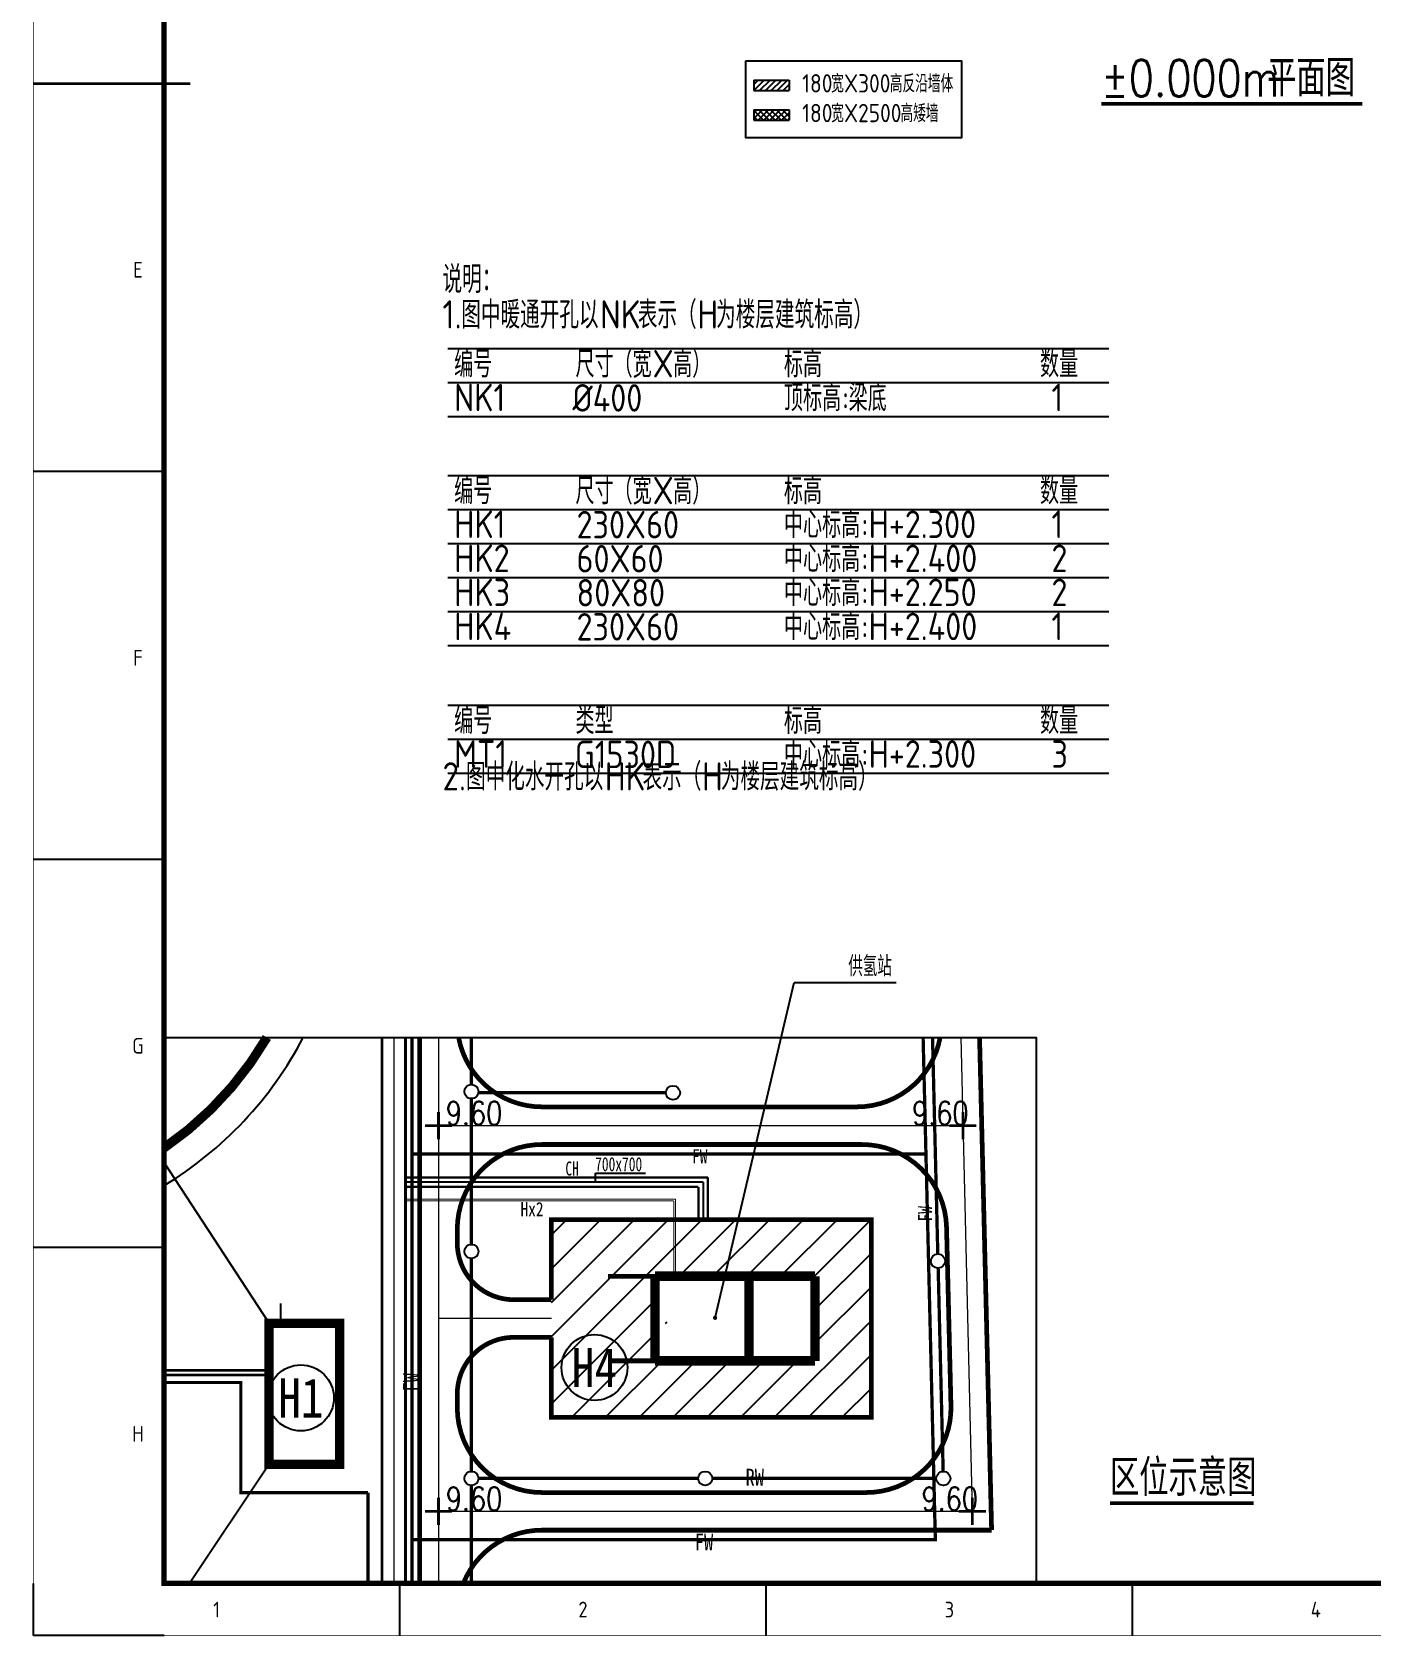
# Model space of a CAD drawing. Extents: x 170390 to 475615, y -37034 to 38097.
# Drawn here: x 291625 to 317233, y -30937 to -245 of the extents above; entities that cross this region are included whole.
import ezdxf
from ezdxf.enums import TextEntityAlignment as Align

# ---------------------------------------------------------------- set-up
doc = ezdxf.new("R2010")
doc.units = 0
doc.header["$LTSCALE"] = 1000
doc.header["$MEASUREMENT"] = 0
for name, pattern in [('CENTER', [50.8, 31.75, -6.35, 6.35, -6.35]), ('CENTER1', [1.125, 0.75, -0.125, 0.125, -0.125]), ('DASHDOT', [1, 0.5, -0.25, 0, -0.25])]:
    doc.linetypes.add(name, pattern=pattern)
doc.layers.get('0').update_dxf_attribs({"color": 8})
for name, color, linetype in [('BM', 8, 'Continuous'), ('DIM_LEAD', 8, 'Continuous'), ('DIM_SYMB', 8, 'Continuous'), ('G-CH', 8, 'Continuous'), ('G-FW', 8, 'Continuous'), ('G-H2', 8, 'Continuous'), ('G-RW', 8, 'Continuous'), ('G-加药', 8, 'Continuous'), ('G-循环水补充水管', 8, 'Continuous'), ('PUB_TEXT', 8, 'Continuous'), ('S-室内标高', 8, 'Continuous'), ('S-排水箭头', 8, 'Continuous'), ('WALL', 8, 'Continuous'), ('Z-本期建构筑物', 8, 'Continuous'), ('放坡', 8, 'Continuous'), ('铺地', 8, 'Continuous')]:
    doc.layers.add(name, color=color, linetype=linetype)
for name, color, linetype, lineweight in [('ROAD-CENT', 8, 'CENTER', 0), ('road_mr', 8, 'Continuous', 0), ('Road_s标高', 8, 'Continuous', 0), ('Z-综合管架', 8, 'Continuous', 0), ('z-说明', 8, 'Continuous', 0)]:
    doc.layers.add(name, color=color, linetype=linetype, lineweight=lineweight)
doc.styles.add('_HZTXT', font='txt.shx', dxfattribs={"width": 0.8, "bigfont": 'HZTXT.shx'})
doc.styles.add('DIMST', font='', dxfattribs={"height": 15})
doc.styles.add('HT', font='')
doc.styles.add('HZ', font='geditxt.shx', dxfattribs={"width": 0.7, "bigfont": 'dxt.shx'})
doc.styles.add('SIMPLEX', font='txt.shx', dxfattribs={"height": 0.2})
doc.styles.get("Standard").update_dxf_attribs({"font": 'GBENOR', "bigfont": 'GBCBIG'})
doc.styles.add('黑体', font='')
doc.styles.get('DIMST').set_extended_font_data('SimHei')
doc.styles.get('HT').set_extended_font_data('SimHei')
doc.styles.get('黑体').set_extended_font_data('SimHei')
doc.linetypes.add('WALL', pattern='A,1,-1e-06,["■",HT,S=0.15,R=0,X=0,Y=-0.16],-1e-06', length=1.000002)
doc.linetypes.add('ZIGZAG', pattern='A,0.00254,-5.08,[131,ltypeshp.shx,S=5.08,R=0,X=-5.08,Y=0],-10.16,[131,ltypeshp.shx,S=5.08,R=180,X=5.08,Y=0],-5.08', length=20.32254)

# ---------------------------------------------------------------- blocks, each defined once
blk = doc.blocks.new('jzw-bh')
blk.add_circle((0, 0), 1.402)
at = {"style": 'SIMPLEX', "width": 0.8}
blk.add_attdef('JZW', text='', height=1, dxfattribs=at).set_placement((0, 0), align=Align.MIDDLE)
blk = doc.blocks.new('DLZXBG')
at = {"layer": 'Road_s标高', "const_width": 0.3}
for points in [[(-1.44, 0), (1.44, 0)], [(0, -1.44), (0, 1.44)]]:
    blk.add_lwpolyline(points, dxfattribs=at)
blk = doc.blocks.new('8')
at = {"layer": '铺地'}
h = blk.add_hatch(dxfattribs=at)
h.set_pattern_fill('ANSI31', color=252, scale=0.8, style=0)
h.set_pattern_definition([(45, (522.1867, 0), (-1.7960512, 1.7960512), [])])
h.paths.add_polyline_path([(3038.19, 1702), (3072.19, 1702), (3072.19, 1723), (3038.19, 1723)])
h.paths.add_polyline_path([(3049.19, 1717), (3059.19, 1717), (3066.19, 1717), (3066.19, 1708), (3059.19, 1708), (3049.19, 1708)], flags=16)
h.paths.add_polyline_path([(3050.15, 1712.13), (3054.04, 1712.13), (3052.09, 1710.18)], flags=0)
h.paths.add_polyline_path([(3050.56, 1711.92), (3059.09, 1711.92), (3059.09, 1715.95), (3050.56, 1715.95)], flags=8)
at = {"layer": 'G-CH', "color": 252}
for p, q in [((3042.89, 1727), (3042.89, 1727.96)), ((3042.89, 1727.96), (3048.19, 1727.96))]:
    blk.add_line(p, q, dxfattribs=at)
at = {"layer": 'G-CH', "color": 252, "linetype": 'CENTER1', "ltscale": 5}
for q in [(3022.69, 1727), (3054.32, 1723)]:
    blk.add_line((3054.32, 1727), q, dxfattribs=at)
at = {"layer": 'G-CH', "color": 252, "const_width": 0.25}
for points in [[(3054.82, 1727.5), (3022.69, 1727.5)], [(3054.82, 1727.5), (3054.82, 1723)], [(3053.82, 1726.5), (3022.69, 1726.5)], [(3053.82, 1726.5), (3053.82, 1723)]]:
    blk.add_lwpolyline(points, dxfattribs=at)
at = {"layer": 'G-FW', "color": 252, "const_width": 0.35}
for points in [[(3023.39, 1742.38), (3023.39, 1684.34)], [(3077.69, 1742.38), (3078.99, 1689)], [(3077.94, 1730), (3023.19, 1730)], [(3079.17, 1689), (3023.19, 1689)]]:
    blk.add_lwpolyline(points, dxfattribs=at)
at = {"layer": 'G-H2', "color": 252, "const_width": 0.1}
for points in [[(3022.69, 1725.2), (3051.39, 1725.2)], [(3022.69, 1725), (3051.19, 1725)], [(3051.19, 1717), (3051.19, 1725)], [(3051.39, 1717), (3051.39, 1725.2)]]:
    blk.add_lwpolyline(points, dxfattribs=at)
at = {"layer": 'G-RW', "color": 252, "ltscale": 0.5, "const_width": 0.35}
for points in [[(3029.69, 1742.38), (3029.69, 1737.38)], [(3078.69, 1742.38), (3079.25, 1719.37)], [(3029.69, 1735.88), (3029.69, 1720.38)], [(3050.36, 1736.5), (3030.43, 1736.5)], [(3029.69, 1718.88), (3029.69, 1696.25)], [(3079.29, 1717.87), (3079.82, 1696.26)], [(3029.69, 1694.75), (3029.69, 1684.34)], [(3053.79, 1695.5), (3030.44, 1695.5)], [(3079.09, 1695.5), (3055.29, 1695.5)]]:
    blk.add_lwpolyline(points, dxfattribs=at)
at = {"layer": 'G-RW', "color": 252}
for centre in [(3029.69, 1736.63), (3051.11, 1736.5), (3029.69, 1719.63), (3079.27, 1718.61), (3029.69, 1695.5), (3054.54, 1695.5), (3079.84, 1695.5)]:
    blk.add_circle(centre, 0.75, dxfattribs=at)
at = {"layer": 'G-加药', "color": 252, "const_width": 0.3}
for points in [[(3008.19, 1707), (2997.04, 1707)], [(3008.19, 1706.5), (2997.04, 1706.5)]]:
    blk.add_lwpolyline(points, dxfattribs=at)
at = {"layer": 'G-循环水补充水管', "color": 252, "const_width": 0.35}
for points in [[(3018.7, 1694), (3005.19, 1694), (3005.19, 1704.7), (3005.19, 1705.7), (2997.04, 1705.7)], [(3018.7, 1684.34), (3018.7, 1694)]]:
    blk.add_lwpolyline(points, dxfattribs=at)
at = {"layer": 'ROAD-CENT', "color": 252, "linetype": 'DASHDOT', "ltscale": 10}
for p, q in [((3026.19, 1742.38), (3026.19, 1684.34)), ((3081.69, 1742.38), (3082.92, 1692)), ((3081.92, 1733), (3026.19, 1733)), ((3038.19, 1712.5), (3026.19, 1712.5)), ((3082.92, 1692), (3026.19, 1692))]:
    blk.add_line(p, q, dxfattribs=at)
at = {"layer": 'road_mr', "color": 252, "const_width": 0.5}
for points in [[(3024.19, 1742.38), (3024.19, 1684.34)], [(3083.69, 1742.38), (3084.97, 1690)], [(3080.18, 1722.22), (3080.28, 1718.22)], [(3080.18, 1722.22), (3080.65, 1703.22)]]:
    blk.add_lwpolyline(points, dxfattribs=at)
for points in [[(3028.33, 1742.38, 0.362218), (3037.19, 1735)], [(3070.65, 1735, 0.36222), (3079.5, 1742.38, 0.36222)], [(3037.19, 1731, 0.414214), (3028.19, 1722)], [(3080.18, 1722.22, 0.407062), (3071.18, 1731)], [(3028.19, 1722), (3028.19, 1720.5, 0.414214), (3034.19, 1714.5), (3038.19, 1714.5)], [(3038.19, 1710.5), (3034.19, 1710.5, 0.414214), (3028.19, 1704.5), (3028.19, 1703)], [(3071.65, 1694, 0.421401), (3080.65, 1703.22)], [(3028.19, 1703, 0.414213), (3037.19, 1694)], [(3037.19, 1690, 0.306767), (3028.83, 1684.34, 0.306767)]]:
    blk.add_lwpolyline(points, format="xyb", dxfattribs=at)
at = {"layer": 'road_mr', "color": 252, "ltscale": 10, "const_width": 0.5}
for points in [[(3070.65, 1735), (3037.19, 1735)], [(3071.18, 1731), (3037.19, 1731)], [(3071.65, 1694), (3037.19, 1694)], [(3084.97, 1690), (3037.19, 1690)]]:
    blk.add_lwpolyline(points, dxfattribs=at)
at = {"layer": 'S-室内标高', "color": 252}
blk.add_line((3009.4, 1714.09), (3009.4, 1712), dxfattribs=at)
at = {"layer": 'S-排水箭头', "color": 252}
for points in [[(3008.19, 1712), (2997.04, 1729.07)], [(3008.19, 1697), (2999.75, 1684.34)]]:
    blk.add_lwpolyline(points, dxfattribs=at)
at = {"layer": 'Z-本期建构筑物', "color": 252, "const_width": 1}
for points in [[(2997.04, 1730.64, 0.110193), (3007.96, 1742.38)], [(2997.04, 1730.64, 0.110193), (3007.96, 1742.38, 0.110193)]]:
    blk.add_lwpolyline(points, format="xyb", dxfattribs=at)
at = {"layer": 'Z-本期建构筑物'}
blk.add_lwpolyline([(2997.04, 1742.38), (3089.72, 1742.38), (3089.72, 1684.34), (2997.04, 1684.34)], close=True, dxfattribs=at)
at = {"layer": 'Z-本期建构筑物', "color": 252, "linetype": 'WALL', "ltscale": 10, "const_width": 0.5}
blk.add_lwpolyline([(3038.19, 1714.5), (3038.19, 1723), (3072.19, 1723), (3072.19, 1702), (3038.19, 1702), (3038.19, 1710.5)], dxfattribs=at)
at = {"layer": 'Z-本期建构筑物', "color": 4}
for points, const_width in [([(3049.19, 1717), (3044.19, 1717)], 0.5), ([(3059.19, 1717), (3049.19, 1717)], 1), ([(3049.19, 1717), (3049.19, 1708)], 1), ([(3059.19, 1717), (3066.19, 1717)], 1), ([(3059.19, 1708), (3059.19, 1717)], 1), ([(3066.19, 1717), (3066.19, 1708)], 1), ([(3059.19, 1708), (3049.19, 1708)], 1), ([(3066.19, 1708), (3059.19, 1708)], 1), ([(3049.19, 1708), (3044.19, 1708)], 0.5)]:
    blk.add_lwpolyline(points, dxfattribs=dict(at, const_width=const_width))
at = {"layer": 'Z-本期建构筑物', "color": 252, "const_width": 1}
blk.add_lwpolyline([(3008.19, 1712), (3008.19, 1697), (3015.69, 1697), (3015.69, 1712)], close=True, dxfattribs=at)
at = {"layer": 'Z-本期建构筑物', "color": 252, "ltscale": 10}
blk.add_arc((2976.19, 1761), 40.2, 301.2419, 332.4102, dxfattribs=at)
at = {"layer": 'Z-综合管架', "color": 252, "linetype": 'ZIGZAG', "ltscale": 0.15}
blk.add_line((3021.44, 1742.38), (3021.44, 1684.34), dxfattribs=at)
at = {"layer": 'Z-综合管架', "color": 252, "const_width": 0.3}
for points in [[(3020.19, 1742.38), (3020.19, 1684.34)], [(3022.69, 1684.34), (3022.69, 1742.38)]]:
    blk.add_lwpolyline(points, dxfattribs=at)
at = {"layer": '放坡', "color": 252}
blk.add_arc((2976.19, 1761), 36.83, 304.4806, 329.6334, dxfattribs=at)
at = {"layer": 'BM', "color": 252}
ref = blk.add_blockref('jzw-bh', (3042.77, 1707.29), dxfattribs=dict(at, xscale=2.50000000000001, yscale=2.50000000000001, zscale=2.50000000000001, rotation=359.9999573616801))
ref.add_attrib('JZW', 'H4', dxfattribs={"layer": '0', "height": 4.167, "style": '黑体', "width": 0.85}).set_placement((3042.77, 1707.29), align=Align.MIDDLE)
ref = blk.add_blockref('jzw-bh', (3011.57, 1704.06), dxfattribs=dict(at, xscale=2.50000000000001, yscale=2.50000000000001, zscale=2.50000000000001, rotation=359.9999573616799))
ref.add_attrib('JZW', 'H1', dxfattribs={"layer": '0', "height": 4.167, "style": '黑体', "width": 0.85}).set_placement((3011.57, 1704.06), align=Align.MIDDLE)
at = {"layer": 'Z-本期建构筑物', "color": 252}
for p in [(3026.19, 1733), (3081.92, 1733), (3026.19, 1692), (3082.92, 1692)]:
    blk.add_blockref('DLZXBG', p, dxfattribs=at)
at = {"layer": 'G-CH', "color": 252, "style": 'DIMST', "width": 0.7}
for s, p in [('CH', (3039.68, 1727.7)), ('700x700', (3042.84, 1728.16))]:
    blk.add_text(s, height=1.5, dxfattribs=at).set_placement(p)
at = {"layer": 'G-FW', "color": 252, "ltscale": 0.5, "style": 'HT', "width": 0.8}
for height, p in [(1.5, (3053.14, 1729, 4.6)), (1.8, (3053.43, 1687.84, 4.6))]:
    blk.add_text('FW', height=height, dxfattribs=at).set_placement(p)
for height, p in [(1.5, (3078.65, 1722.82, 4.6)), (1.8, (3024.22, 1704.74, 4.6))]:
    blk.add_text('FW', height=height, rotation=90, dxfattribs=at).set_placement(p)
at = {"layer": 'G-H2', "color": 252, "style": 'HT', "width": 0.8}
blk.add_text('Hx2', height=1.5, dxfattribs=at).set_placement((3034.91, 1723.38, 4.6))
at = {"layer": 'G-RW', "color": 252, "ltscale": 0.5, "style": 'HT', "width": 0.8}
blk.add_text('RW', height=1.8, dxfattribs=at).set_placement((3058.82, 1694.73, 4.6))
at = {"layer": 'z-说明', "color": 252, "style": 'HZ', "width": 0.8}
for p in [(3026.97, 1733.08, 4.6), (3076.52, 1733.08, 4.6), (3026.97, 1692.08, 4.6), (3077.52, 1692.08, 4.6)]:
    blk.add_text('9.60', height=2.5, dxfattribs=at).set_placement(p)
blk = doc.blocks.new('GEDI_WK_A1')
at = {"color": 3}
for p, q in [((25, 297), (0, 297)), ((25, 222.75), (0, 222.75)), ((25, 148.5), (0, 148.5)), ((25, 74.25), (0, 74.25)), ((0, 0), (0, 10)), ((70.08, 0), (70.08, 10)), ((140.17, 0), (140.17, 10)), ((210.25, 0), (210.25, 10)), ((25, 0), (0, 0))]:
    blk.add_line(p, q, dxfattribs=at)
for points, const_width in [([(0, 0), (841, 0), (841, 594), (0, 594)], 0.1), ([(25, 10), (831, 10), (831, 584), (25, 584)], 1)]:
    blk.add_lwpolyline(points, close=True, dxfattribs=dict(at, const_width=const_width))
at = {"color": 3, "const_width": 0.5}
blk.add_lwpolyline([(30, 297), (0, 297)], dxfattribs=at)
at = {"color": 3}
for s, p in [('E', (20, 259.88)), ('F', (20, 185.62)), ('G', (20, 111.38)), ('H', (20, 37.12))]:
    blk.add_text(s, height=3, dxfattribs=at).set_placement(p, align=Align.CENTER)
for s, p in [('1', (35.04, 5)), ('2', (105.12, 5)), ('3', (175.21, 5)), ('4', (245.29, 5))]:
    blk.add_text(s, height=3, dxfattribs=at).set_placement(p, align=Align.MIDDLE)

msp = doc.modelspace()

# ---------------------------------------------------------------- hatches: boundary and pattern name
at = {"layer": 'WALL'}
h = msp.add_hatch(dxfattribs=at)
h.set_pattern_fill('ANSI31', color=251, scale=50, style=0)
h.set_pattern_definition([(45, (305427.27, -1363.49), (-56.127, 56.127), [])])
h.paths.add_polyline_path([(306103, -1363.5), (306103, -1163.5), (305427.3, -1163.5), (305427.3, -1363.5)])
h = msp.add_hatch(dxfattribs=at)
h.set_pattern_fill('ANSI37', color=245, scale=50, style=0)
h.set_pattern_definition([(45, (134151.18, -254337.44), (-56.1266, 56.1266), []), (135, (134151.18, -254337.44), (-56.1266, -56.1266), [])])
h.paths.add_polyline_path([(306103, -1932), (306103, -1732), (305427.3, -1732), (305427.3, -1932)])

# ---------------------------------------------------------------- linework, layer by layer
at = {"color": 4}
for p, q in [((299576, -6301.3), (312220.5, -6301.3)), ((299576, -6952.7), (312220.5, -6952.7)), ((299576, -7604.2), (312220.5, -7604.2)), ((299576, -8727.8), (312220.5, -8727.8)), ((299576, -9379.3), (312220.5, -9379.3)), ((299576, -10030.7), (312220.5, -10030.7)), ((299576, -10682.2), (312220.5, -10682.2)), ((299576, -11333.6), (312220.5, -11333.6)), ((299576, -11985.1), (312220.5, -11985.1)), ((299576, -13124.2), (312220.5, -13124.2)), ((299576, -13775.6), (312220.5, -13775.6)), ((299576, -14427.1), (312220.5, -14427.1))]:
    msp.add_line(p, q, dxfattribs=at)
msp.add_lwpolyline([(305275.6, -794.1), (309399.6, -794.1), (309399.6, -2272.2), (305275.6, -2272.2)], close=True, dxfattribs=at)
at = {"layer": 'DIM_LEAD'}
for p, q in [((304688.9, -24849.2), (306200.9, -18434.1)), ((304688.9, -24849.2), (306200.9, -18434.1)), ((306200.9, -18434.1), (308151.9, -18434.1))]:
    msp.add_line(p, q, dxfattribs=at)
at = {"layer": 'DIM_LEAD', "const_width": 40}
msp.add_lwpolyline([(304684.3, -24868.7, 1), (304693.5, -24829.8, 1)], format="xyb", close=True, dxfattribs=at)
msp.add_lwpolyline([(304684.3, -24868.7, 1), (304693.5, -24829.8, 1)], format="xyb", close=True, dxfattribs=at)
at = {"layer": 'DIM_SYMB', "lineweight": 0, "const_width": 70}
for points in [[(312074.5, -1616.5), (317067.9, -1616.5)], [(312242, -28398.4), (314992.4, -28398.4)]]:
    msp.add_lwpolyline(points, dxfattribs=at)
at = {"layer": 'WALL'}
for p, q in [((305427.3, -1163.5), (306103, -1163.5)), ((305427.3, -1163.5), (305427.3, -1363.5)), ((306103, -1163.5), (306103, -1363.5)), ((305427.3, -1363.5), (306103, -1363.5)), ((305427.3, -1732), (306103, -1732)), ((305427.3, -1732), (305427.3, -1932)), ((306103, -1732), (306103, -1932)), ((305427.3, -1932), (306103, -1932))]:
    msp.add_line(p, q, dxfattribs=at)

# ---------------------------------------------------------------- block references
at = {"xscale": 100, "yscale": 100, "zscale": 100}
msp.add_blockref('GEDI_WK_A1', (291650.1, -30931.7), dxfattribs=at)
at = {"layer": 'Z-本期建构筑物', "xscale": 180, "yscale": 180, "zscale": 180}
msp.add_blockref('8', (-245316.4, -333112.9), dxfattribs=at)

# ---------------------------------------------------------------- texts
at = {"layer": 'DIM_LEAD', "color": 7}
msp.add_text('供氢站', height=385.82, dxfattribs=at).set_placement((307236.2, -18314.1))
at = {"layer": 'DIM_SYMB', "color": 7, "style": '_HZTXT', "width": 0.8}
for s, p in [('%%p0.000m', (312074.5, -1476.5, 337350.9)), ('平面图', (315247.9, -1476.5, 337350.9)), ('区位示意图', (312242, -28258.4, 337350.9))]:
    msp.add_text(s, height=700, dxfattribs=at).set_placement(p)
at = {"layer": 'PUB_TEXT'}
for s, height, p in [('180', 350, (306354.9, -1401.1)), ('宽', 337.6, (306909, -1401.1)), ('X300', 350, (307154.8, -1401.1)), ('高反沿墙体', 337.59, (308029.8, -1401.1)), ('180', 350, (306354.9, -1969.7)), ('宽', 337.6, (306909, -1969.7)), ('X2500', 350, (307154.8, -1969.7)), ('高矮墙', 337.59, (308233.9, -1969.7)), ('说明：', 520.85, (299475.1, -5238.1)), ('1.', 540, (299475.1, -5918.1)), ('图中暖通开孔以', 520.85, (299835.1, -5918.1)), ('NK', 540, (302489.2, -5918.1)), ('表示（', 520.85, (303211.4, -5918.1)), ('H', 540, (304348.9, -5918.1)), ('为楼层建筑标高）', 520.85, (304708.9, -5918.1)), ('2.', 540, (299475.1, -14758.1)), ('图中化水开孔以', 520.85, (299925.1, -14758.1)), ('HK', 540, (302579.2, -14758.1)), ('表示（', 520.85, (303301.4, -14758.1)), ('H', 540, (304438.9, -14758.1)), ('为楼层建筑标高）', 520.85, (304798.9, -14758.1))]:
    msp.add_text(s, height=height, dxfattribs=at).set_placement(p)
at = {"layer": 'PUB_TEXT', "color": 2}
for s, height, p in [('编号', 506.38, (299697.7, -6853.9)), ('尺寸（宽', 506.38, (302018.4, -6853.9)), ('X', 525, (303492.9, -6853.9)), ('高）', 506.38, (303886.6, -6853.9)), ('标高', 506.38, (306005.9, -6853.9)), ('数量', 506.38, (310904, -6853.9)), ('NK1', 525, (299697.7, -7500.8)), ('%%c400', 525, (301960.8, -7507.8)), ('顶标高', 506.38, (306005.9, -7500.8)), ('梁底', 506.38, (307243, -7500.8)), ('1', 525, (311123, -7500.8)), (':', 525, (307111.7, -7500.8)), ('编号', 506.38, (299697.7, -9280.5)), ('尺寸（宽', 506.38, (302018.4, -9280.5)), ('X', 525, (303492.9, -9280.5)), ('高）', 506.38, (303886.6, -9280.5)), ('标高', 506.38, (306005.9, -9280.5)), ('数量', 506.38, (310904, -9280.5)), ('HK1', 525, (299697.7, -9927.3)), ('230X60', 525, (302039.4, -9934.3)), ('中心标高', 506.38, (306005.9, -9927.3)), (':H+2.300', 525, (307480.4, -9927.3)), ('1', 525, (311123, -9927.3)), ('HK2', 525, (299697.7, -10578.8)), ('60X60', 525, (302039.4, -10585.8)), ('中心标高', 506.38, (306005.9, -10578.8)), (':H+2.400', 525, (307480.4, -10578.8)), ('2', 525, (311123, -10578.8)), ('HK3', 525, (299697.7, -11230.2)), ('80X80', 525, (302039.4, -11237.2)), ('中心标高', 506.38, (306005.9, -11230.2)), (':H+2.250', 525, (307480.4, -11230.2)), ('2', 525, (311123, -11230.2)), ('HK4', 525, (299697.7, -11881.7)), ('中心标高', 506.38, (306005.9, -11881.7)), (':H+2.400', 525, (307480.4, -11881.7)), ('230X60', 525, (302039.4, -11888.7)), ('1', 525, (311123, -11881.7)), ('编号', 506.38, (299697.7, -13676.8)), ('类型', 506.38, (302018.4, -13676.8)), ('标高', 506.38, (306005.9, -13676.8)), ('数量', 506.38, (310904, -13676.8)), ('MT1', 525, (299697.7, -14323.7)), ('G1530D', 525, (302008, -14330.7)), ('中心标高', 506.38, (306005.9, -14323.7)), (':H+2.300', 525, (307480.4, -14323.7)), ('3', 525, (311123, -14323.7))]:
    msp.add_text(s, height=height, dxfattribs=at).set_placement(p)

doc.saveas('drawing.dxf')
